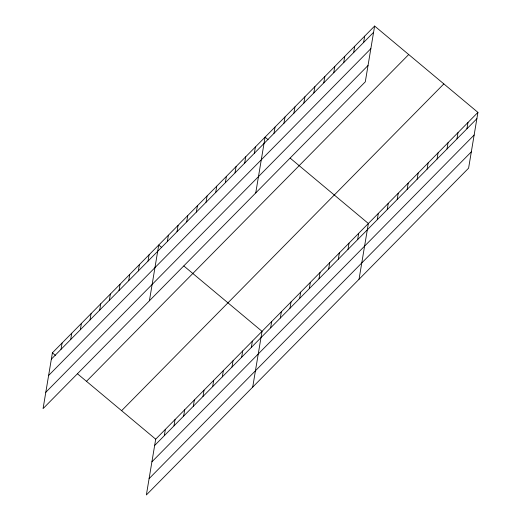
<?xml version="1.0" encoding="UTF-8"?>
<svg xmlns="http://www.w3.org/2000/svg" width="521" height="521" viewBox="0 0 521 521"><rect width="100%" height="100%" fill="white"/><g stroke="black" fill="none" stroke-linecap="round" stroke-linejoin="round"><path stroke-width="0.78" d="M374.632 26.05L52.406 352.834L43.074 408.607L365.299 81.823L374.632 26.05L477.926 112.393L468.594 168.166L146.368 494.95L155.701 439.177L477.926 112.393M61.016 349.344L62.071 343.033M70.687 339.536L71.742 333.232M80.351 329.734L81.406 323.424M90.016 319.933L91.071 313.622M99.687 310.125L100.742 303.815M109.351 300.324L110.406 294.013M119.016 290.523L120.071 284.212M128.687 280.715L129.742 274.404M138.352 270.913L139.407 264.603M148.016 261.112L149.071 254.802M149.41 300.767L158.742 244.994L161.731 247.495M167.352 241.503L168.407 235.192M177.016 231.702L178.071 225.391M186.687 221.894L187.742 215.583M196.352 212.093L197.407 205.782M164.31 435.68L165.365 429.376M206.016 202.291L207.071 195.981M173.981 425.878L175.036 419.568M215.687 192.483L216.743 186.173M183.646 416.077L184.701 409.767M225.352 182.682L226.407 176.372M193.311 406.269L194.366 399.965M235.017 172.881L236.072 166.57M202.982 396.468L204.037 390.157M244.688 163.073L245.743 156.762M212.646 386.667L213.701 380.356M254.352 153.272L255.407 146.961M222.311 376.859L223.372 370.548M255.739 192.933L265.072 137.16L268.068 139.654M231.982 367.058L233.037 360.747M273.981 133.369L275.036 127.059M241.646 357.256L242.701 350.946M283.938 123.269L284.994 116.958M251.311 347.448L252.372 341.138M293.896 113.168L294.951 106.857M252.705 387.11L262.037 331.336L183.861 265.99M303.86 103.067L304.915 96.756M270.646 327.846L271.702 321.535M313.818 92.966L314.873 86.655M280.311 318.038L281.373 311.727M323.775 82.865L324.83 76.554M289.982 308.237L291.037 301.926M333.74 72.764L334.795 66.454M299.647 298.435L300.702 292.125M343.697 62.663L344.752 56.353M309.311 288.627L310.373 282.317M353.655 52.562L354.71 46.252M318.982 278.826L320.037 272.516M363.619 42.462L364.674 36.151M328.647 269.025L329.702 262.714M338.311 259.217L339.373 252.906M347.982 249.416L349.037 243.105M357.647 239.614L358.702 233.304M359.034 279.269L368.373 223.496L290.19 158.15M377.276 219.706L378.331 213.395M387.233 209.605L388.288 203.294M397.191 199.504L398.252 193.193M407.155 189.403L408.21 183.092M417.113 179.302L418.168 172.992M427.07 169.201L428.125 162.897M437.034 159.1L438.089 152.796M446.992 148.999L448.047 142.695M456.95 138.905L458.005 132.594M466.914 128.804L467.969 122.494M51.351 359.145L373.577 32.361M48.616 375.472L370.841 48.681M45.802 392.287L368.028 65.503M86.493 381.326L408.718 54.542M121.614 410.685L443.84 83.901M154.646 445.488L476.871 118.703M151.917 461.808L474.143 135.024M149.097 478.63L471.323 151.839M52.406 352.834L55.395 355.335M77.525 373.831L155.701 439.177"/></g></svg>
